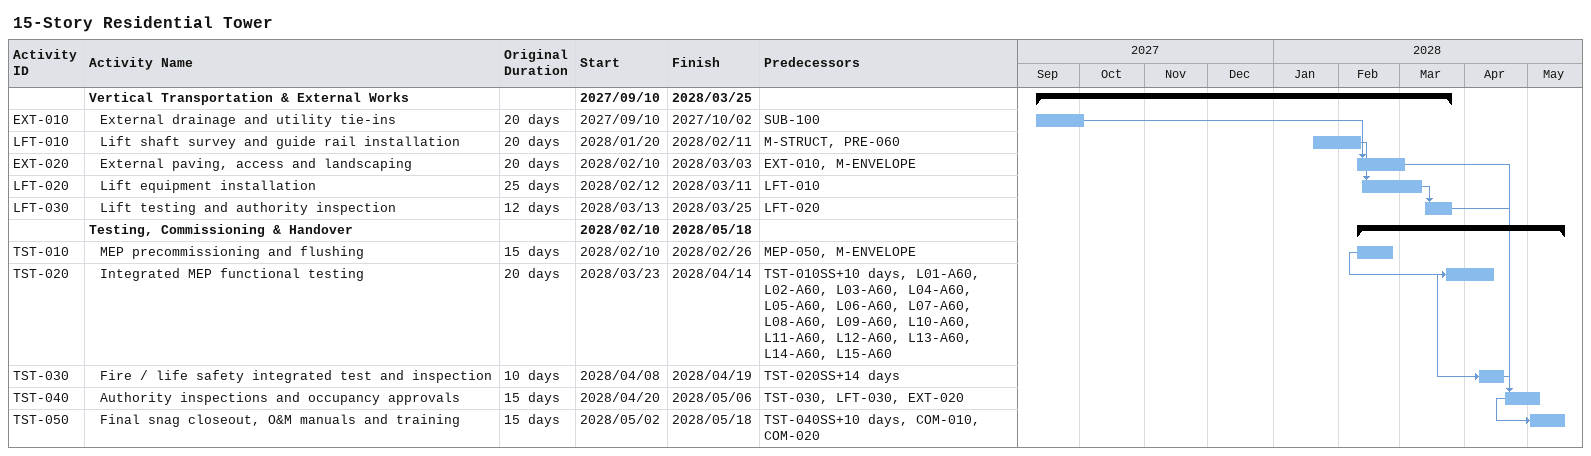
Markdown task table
15-Story Residential Tower

| ID | Level | Task | Original duration | Start | Finish | Predecessors |
|---|---|---|---|---|---|---|
|  | 1 | **Vertical Transportation & External Works** |  | 2027-09-10 | 2028-03-25 |  |
| EXT-010 | 2 | External drainage and utility tie-ins | 20d | 2027-09-10 | 2027-10-02 | SUB-100 |
| LFT-010 | 2 | Lift shaft survey and guide rail installation | 20d | 2028-01-20 | 2028-02-11 | M-STRUCT, PRE-060 |
| EXT-020 | 2 | External paving, access and landscaping | 20d | 2028-02-10 | 2028-03-03 | EXT-010, M-ENVELOPE |
| LFT-020 | 2 | Lift equipment installation | 25d | 2028-02-12 | 2028-03-11 | LFT-010 |
| LFT-030 | 2 | Lift testing and authority inspection | 12d | 2028-03-13 | 2028-03-25 | LFT-020 |
|  | 1 | **Testing, Commissioning & Handover** |  | 2028-02-10 | 2028-05-18 |  |
| TST-010 | 2 | MEP precommissioning and flushing | 15d | 2028-02-10 | 2028-02-26 | MEP-050, M-ENVELOPE |
| TST-020 | 2 | Integrated MEP functional testing | 20d | 2028-03-23 | 2028-04-14 | TST-010SS+10d, L01-A60, L02-A60, L03-A60, L04-A60, L05-A60, L06-A60, L07-A60, L08-A60, L09-A60, L10-A60, L11-A60, L12-A60, L13-A60, L14-A60, L15-A60 |
| TST-030 | 2 | Fire / life safety integrated test and inspection | 10d | 2028-04-08 | 2028-04-19 | TST-020SS+14d |
| TST-040 | 2 | Authority inspections and occupancy approvals | 15d | 2028-04-20 | 2028-05-06 | TST-030, LFT-030, EXT-020 |
| TST-050 | 2 | Final snag closeout, O&M manuals and training | 15d | 2028-05-02 | 2028-05-18 | TST-040SS+10d, COM-010, COM-020 |
